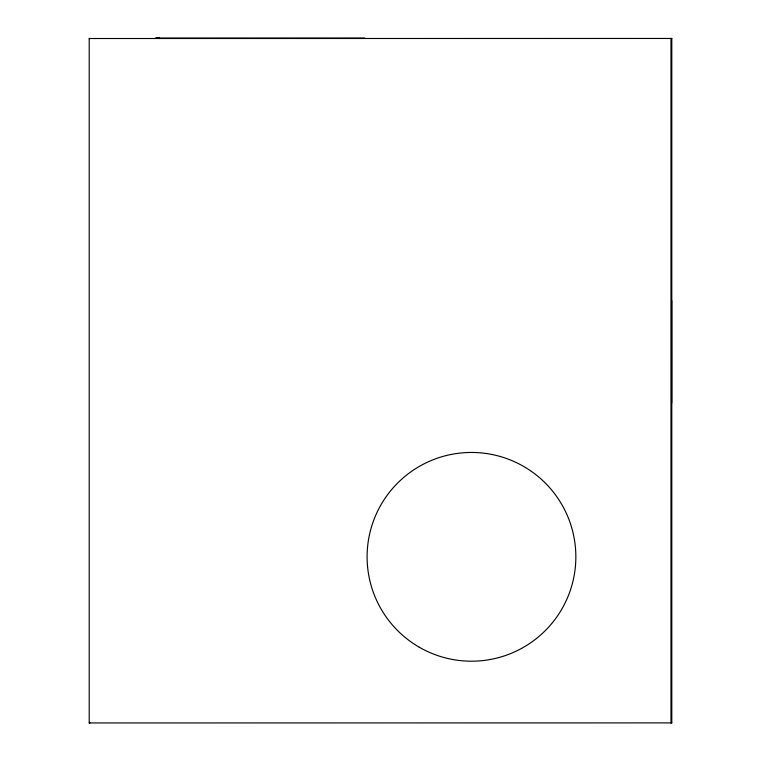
<?xml version="1.0" encoding="UTF-8"?>
<svg xmlns="http://www.w3.org/2000/svg" width="761" height="761" viewBox="0 0 761 761"><rect width="100%" height="100%" fill="white"/><g stroke="black" fill="none" stroke-linecap="round" stroke-linejoin="round"><path stroke-width="1.14" d="M90.017 38.459L89.208 38.516L89.208 722.95L671.792 722.893L671.792 38.459L89.208 38.516L90.017 38.497M671.792 38.459L670.983 38.516L670.983 722.95L671.792 722.893M89.208 722.95L90.017 722.893M364.69 38.05L155.938 38.05L159.496 38.05M671.554 302.25L671.563 403.168L671.563 300.5L671.563 302.25M419.282 647.221A104.381 104.381 0 0 0 575.849 556.824A104.381 104.381 0 0 0 419.282 466.436A104.381 104.381 0 0 0 419.282 647.221"/></g></svg>
